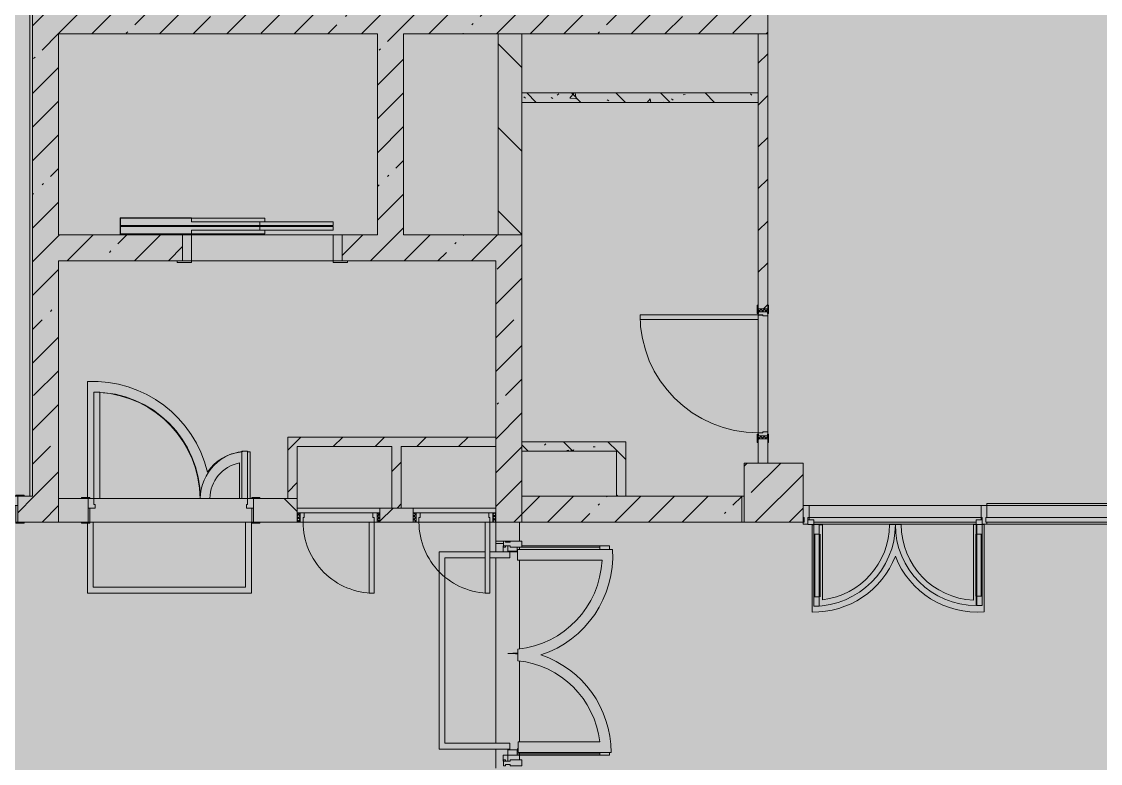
# Model space of a CAD drawing. Header units: millimetres. Extents: x -6228 to 200708, y -8553 to 29014.
# Drawn here: x 94488 to 103615, y 11360 to 17634 of the extents above; entities that cross this region are included whole.
import ezdxf

# ---------------------------------------------------------------- set-up
doc = ezdxf.new("R2010")
doc.units = ezdxf.units.MM
doc.layers.add('A-DETL-GENF-1', color=7, linetype='Continuous', lineweight=9, true_color=0xc0c0c0, transparency=0.4)
for name, color, linetype, lineweight, true_color in [('A-DETL-GENF-2', 7, 'Continuous', 5, 0xe2e2e2), ('A-DETL-GENF-3', 7, 'Continuous', 5, 0xb7b7b7), ('A-DOOR-1', 7, 'Continuous', 5, 0xb7b7b7), ('A-DOOR-2', 7, 'Continuous', 5, 0xe2e2e2), ('A-DOOR-3', 7, 'Continuous', 5, 0xaaaaaa), ('A-DOOR-FRAM-1', 7, 'Continuous', 5, 0xe2e2e2), ('A-DOOR-FRAM-2', 7, 'Continuous', 5, 0xb7b7b7), ('A-DOOR-FRAM-3', 7, 'Continuous', 5, 0xaaaaaa), ('A-FLOR-2', 7, 'Continuous', 5, 0xb7b7b7), ('A-GLAZ-CURT-1', 7, 'Continuous', 5, 0x737373), ('A-GLAZ-CWMG-2', 7, 'Continuous', 5, 0x737373), ('A-WALL-2', 7, 'Continuous', 9, 0x737373), ('I-WALL-2', 7, 'Continuous', 5, 0x737373), ('I-WALL-3', 7, 'Continuous', 5, 0x787878), ('S-COLS-1', 7, 'Continuous', 5, 0x737373)]:
    doc.layers.add(name, color=color, linetype=linetype, lineweight=lineweight, true_color=true_color)
doc.layers.add('I-WALL', color=7, linetype='Continuous', lineweight=5)
doc.layers.add('S-COLS', color=7, linetype='Continuous', lineweight=5)
pattern_1 = [(45, (0, 0), (-285.1231, 285.1231), []), (45, (285.12, 0), (-285.1231, 285.1231), [504.031, -100.806, 16.764, -84.042])]
pattern_2 = [(135, (0, 0), (-353.5534, -353.5534), [])]
pattern_3 = [(45, (0, 0), (-176.7767, 176.7767), [])]
pattern_4 = [(135, (0, 0), (-377.1708, -377.1708), [533.4, -88.9, 17.78, -88.9]), (135, (0, 376.94), (-377.1708, -377.1708), []), (50, (0, 0), (637.6445, -55.7866), [66.675, -733.425]), (355, (0, 0), (-123.3494, 668.6992), [53.34, -586.74]), (100.451, (53.14, -4.65), (514.299, 612.908), [56.665, -623.315]), (46.184, (0, 177.8), (948.7764, -147.1497), [100.012, -1100.137]), (96.636, (79.1, 165.5), (830.909, 865.997), [84.998, -934.973]), (351.184, (0, 177.8), (830.918, 865.988), [80.01, -880.11]), (21, (88.9, 133.35), (530.6506, -357.9283), [66.675, -733.425]), (326, (88.9, 133.35), (216.308, 644.6585), [53.34, -586.74]), (71.451, (133.1, 103.5), (746.9596, 286.7243), [56.665, -623.315]), (37.5, (0, 0), (10.81053, 295.9426), [16.764, -562.864, 16.764, -578.866, -588.962]), (37.5, (0, 0), (10.81053, 295.9426), [-1175.258, 16.764, -572.198]), (7.5, (0, 0), (233.8692, 350.6318), [16.764, -322.834, 16.764, -549.529, -224.472]), (7.5, (0, 0), (233.8692, 350.6318), [-905.891, 16.764, -207.708]), (327.5, (-198.25, 0), (474.5678, -20.0513), [16.764, -205.486, 16.764, -676.656, -920.115]), (327.5, (-198.25, 0), (474.5678, -20.0513), [-915.67, 16.764, -903.351]), (317.5, (-287.15, 0), (518.4522, 88.9934), [16.764, -272.161, 16.764, -443.738, -653.415]), (317.5, (-287.15, 0), (518.4522, 88.9934), [-749.427, 16.764, -636.651])]

# ---------------------------------------------------------------- blocks, each defined once
blk = doc.blocks.new('110_Дверь_СКБ_1Ст_Внутренняя1 - Д-3б_п_ 1100x2100h_много всего 2-32816779-2_1_3_птичка копия 1')
at = {"layer": 'A-DOOR-2'}
h = blk.add_hatch(color=256, dxfattribs=at)
h.paths.add_polyline_path([(-512.5, 40), (-512.5, -40), (-477.5, -40), (-477.5, 0), (-487.5, 0), (-487.5, 40)])
h.paths.add_polyline_path([(502.5, 0), (502.5, -40), (537.5, -40), (537.5, 40), (512.5, 40), (512.5, 0)])
at = {"layer": 'A-DOOR-3'}
h = blk.add_hatch(dxfattribs=at)
h.set_pattern_fill('FP_60', color=256, style=0, pattern_type=2)
h.set_pattern_definition([(135, (1751.41, 104.685), (-14.14214, -14.14214), []), (225, (1751.41, 104.685), (14.14214, -14.14214), [])])
h.paths.add_polyline_path([(537.5, -40), (562.5, -40), (562.5, 40), (537.5, 40)])
at = {"layer": 'A-DOOR-FRAM-1'}
for points in [[(472.5, 40), (512.5, 40), (512.5, 1040), (472.5, 1040)], [(-567.5, 40), (-497.5, 40), (-497.5, 48), (-567.5, 48)], [(522.5, 40), (592.5, 40), (592.5, 48), (522.5, 48)], [(-567.5, -48), (-497.5, -48), (-497.5, -40), (-567.5, -40)], [(522.5, -48), (592.5, -48), (592.5, -40), (522.5, -40)]]:
    blk.add_hatch(color=256, dxfattribs=at).paths.add_polyline_path(points)
at = {"layer": 'A-DOOR-FRAM-3'}
h = blk.add_hatch(dxfattribs=at)
h.set_pattern_fill('FP_61', color=256, style=0, pattern_type=2)
h.set_pattern_definition([(45, (-371.384, 104.685), (-14.1421, 14.1421), []), (135, (-371.384, 104.685), (-14.1421, -14.1421), [])])
h.paths.add_polyline_path([(-537.5, -40), (-512.5, -40), (-512.5, 40), (-537.5, 40)])
at = {"layer": 'A-DOOR-1'}
for p, q in [((512.5, 1040), (472.5, 1040)), ((472.5, 1040), (472.5, 40)), ((512.5, 40), (512.5, 1040)), ((472.5, 40), (512.5, 40))]:
    blk.add_line(p, q, dxfattribs=at)
blk.add_arc((512.5, 40), 1000, 90, 180, dxfattribs=at)
at = {"layer": 'A-DOOR-FRAM-2'}
for p, q in [((-497.5, 48), (-567.5, 48)), ((-567.5, 48), (-567.5, 40)), ((-567.5, 40), (-497.5, 40)), ((-512.5, 40), (-537.5, 40)), ((-537.5, 40), (-537.5, -40)), ((-487.5, 40), (-512.5, 40)), ((-512.5, 40), (-512.5, -40)), ((-512.5, -40), (-512.5, 40)), ((-497.5, 40), (-512.5, 40)), ((-512.5, 40), (-512.5, 39)), ((-512.5, 39), (-497.5, 39)), ((-497.5, 40), (-497.5, 48)), ((-497.5, 39), (-497.5, 40)), ((-487.5, 0), (-487.5, 40)), ((-477.5, 0), (-487.5, 0)), ((-477.5, -40), (-477.5, 0)), ((512.5, 0), (502.5, 0)), ((502.5, 0), (502.5, -40)), ((512.5, 40), (512.5, 0)), ((537.5, 40), (512.5, 40)), ((592.5, 48), (522.5, 48)), ((522.5, 48), (522.5, 40)), ((537.5, 40), (522.5, 40)), ((522.5, 40), (522.5, 39)), ((522.5, 40), (592.5, 40)), ((522.5, 39), (537.5, 39)), ((537.5, -40), (537.5, 40)), ((562.5, 40), (537.5, 40)), ((537.5, 40), (537.5, -40)), ((537.5, 39), (537.5, 40)), ((562.5, -40), (562.5, 40)), ((592.5, 40), (592.5, 48)), ((-497.5, -40), (-567.5, -40)), ((-567.5, -40), (-567.5, -48)), ((-567.5, -48), (-497.5, -48)), ((-537.5, -40), (-512.5, -40)), ((-497.5, -39), (-512.5, -39)), ((-512.5, -39), (-512.5, -40)), ((-512.5, -40), (-477.5, -40)), ((-512.5, -40), (-497.5, -40)), ((-497.5, -40), (-497.5, -39)), ((-497.5, -48), (-497.5, -40)), ((502.5, -40), (537.5, -40)), ((537.5, -39), (522.5, -39)), ((522.5, -39), (522.5, -40)), ((522.5, -40), (537.5, -40)), ((592.5, -40), (522.5, -40)), ((522.5, -40), (522.5, -48)), ((522.5, -48), (592.5, -48)), ((537.5, -40), (537.5, -39)), ((537.5, -40), (562.5, -40)), ((592.5, -48), (592.5, -40))]:
    blk.add_line(p, q, dxfattribs=at)
blk = doc.blocks.new('110_Дверь_СКБ_2Ст - Д-1_л_Лестничная клетка EIS60 2-V63-2_1_3_птичка копия 1')
at = {"layer": 'A-DOOR-2'}
for points in [[(634.5, 110), (662.5, 110), (662.5, 1010), (612.5, 1010), (612.5, 110)], [(-587.5, 110), (-587.5, 510), (-637.5, 510), (-637.5, 110)], [(712.5, -110), (712.5, 30), (697.5, 30), (697.5, -110)]]:
    blk.add_hatch(color=256, dxfattribs=at).paths.add_polyline_path(points)
h = blk.add_hatch(color=256, dxfattribs=at)
h.paths.add_polyline_path([(-627.5, 30), (-627.5, 60), (-637.5, 60), (-637.5, 110), (-687.5, 110), (-687.5, 30), (-671.6, 30)])
h.paths.add_polyline_path([(712.5, 30), (712.5, 110), (662.5, 110), (662.5, 60), (652.5, 60), (652.5, 30)])
at = {"layer": 'A-DOOR-FRAM-1'}
for points in [[(-672.5, 110), (-672.5, 118), (-742.5, 118), (-742.5, 110)], [(767.5, 110), (767.5, 118), (697.5, 118), (697.5, 110)], [(-672.5, -110), (-672.5, 30), (-687.5, 30), (-687.5, -110)], [(-672.5, -118), (-672.5, -110), (-742.5, -110), (-742.5, -118)], [(767.5, -118), (767.5, -110), (697.5, -110), (697.5, -118)]]:
    blk.add_hatch(color=256, dxfattribs=at).paths.add_polyline_path(points)
at = {"layer": 'A-DOOR-1'}
for p, q in [((662.5, 1010), (612.5, 1010)), ((612.5, 1010), (612.5, 110)), ((662.5, 110), (662.5, 1010)), ((-637.5, 510), (-637.5, 110)), ((-587.5, 510), (-637.5, 510)), ((-587.5, 110), (-587.5, 510)), ((-637.5, 110), (-587.5, 110)), ((612.5, 110), (662.5, 110))]:
    blk.add_line(p, q, dxfattribs=at)
for centre, radius, start, end in [((662.5, 110), 900, 90, 180), ((-637.5, 110), 400, 360, 90)]:
    blk.add_arc(centre, radius, start, end, dxfattribs=at)
at = {"layer": 'A-DOOR-FRAM-2'}
for p, q in [((-672.5, 118), (-742.5, 118)), ((-742.5, 118), (-742.5, 110)), ((-742.5, 110), (-672.5, 110)), ((-637.5, 110), (-687.5, 110)), ((-687.5, 110), (-687.5, 30)), ((-672.5, 110), (-672.5, 118)), ((-637.5, 60), (-637.5, 110)), ((662.5, 110), (662.5, 60)), ((712.5, 110), (662.5, 110)), ((767.5, 118), (697.5, 118)), ((697.5, 118), (697.5, 110)), ((697.5, 110), (767.5, 110)), ((712.5, 30), (712.5, 110)), ((767.5, 110), (767.5, 118)), ((-687.5, 30), (-627.5, 30)), ((-672.5, 30), (-687.5, 30)), ((-687.5, 30), (-687.5, -110)), ((-672.5, -110), (-672.5, 30)), ((-627.5, 60), (-637.5, 60)), ((-627.5, 30), (-627.5, 60)), ((662.5, 60), (652.5, 60)), ((652.5, 60), (652.5, 30)), ((652.5, 30), (712.5, 30)), ((712.5, 30), (697.5, 30)), ((697.5, 30), (697.5, -110)), ((712.5, -110), (712.5, 30)), ((-672.5, -110), (-742.5, -110)), ((-742.5, -110), (-742.5, -118)), ((-742.5, -118), (-672.5, -118)), ((-687.5, -110), (-672.5, -110)), ((-672.5, -118), (-672.5, -110)), ((697.5, -110), (712.5, -110)), ((767.5, -110), (697.5, -110)), ((697.5, -110), (697.5, -118)), ((697.5, -118), (767.5, -118)), ((767.5, -118), (767.5, -110))]:
    blk.add_line(p, q, dxfattribs=at)
blk = doc.blocks.new('110_Дверь_СКБ_2Ст - Д-3а 1450x2100h_Лестничная клетка из коридора-32352288-2_1_3_птичка копия 1')
at = {"layer": 'A-DOOR-2'}
for points in [[(-587.5, 100), (-587.5, 1000), (-637.5, 1000), (-637.5, 100)], [(662.5, 100), (662.5, 500), (612.5, 500), (612.5, 100)], [(712.5, -100), (712.5, 20), (697.5, 20), (697.5, -100)]]:
    blk.add_hatch(color=256, dxfattribs=at).paths.add_polyline_path(points)
h = blk.add_hatch(color=256, dxfattribs=at)
h.paths.add_polyline_path([(652.5, 20), (712.5, 20), (712.5, 100), (662.5, 100), (662.5, 50), (652.5, 50)])
h.paths.add_polyline_path([(-687.5, 20), (-627.5, 20), (-627.5, 50), (-637.5, 50), (-637.5, 100), (-687.5, 100)])
at = {"layer": 'A-DOOR-FRAM-1'}
for points in [[(-672.5, 100), (-672.5, 108), (-742.5, 108), (-742.5, 100)], [(767.5, 100), (767.5, 108), (697.5, 108), (697.5, 100)], [(-672.5, -100), (-672.5, 20), (-687.5, 20), (-687.5, -100)], [(-672.5, -108), (-672.5, -100), (-742.5, -100), (-742.5, -108)], [(767.5, -108), (767.5, -100), (697.5, -100), (697.5, -108)]]:
    blk.add_hatch(color=256, dxfattribs=at).paths.add_polyline_path(points)
at = {"layer": 'A-DOOR-1'}
for p, q in [((-637.5, 1000), (-637.5, 100)), ((-587.5, 1000), (-637.5, 1000)), ((-587.5, 100), (-587.5, 1000)), ((662.5, 500), (612.5, 500)), ((612.5, 500), (612.5, 100)), ((662.5, 100), (662.5, 500)), ((-637.5, 100), (-587.5, 100)), ((612.5, 100), (662.5, 100))]:
    blk.add_line(p, q, dxfattribs=at)
for centre, radius, start, end in [((-637.5, 100), 900, 0, 90), ((662.5, 100), 400, 90, 180)]:
    blk.add_arc(centre, radius, start, end, dxfattribs=at)
at = {"layer": 'A-DOOR-FRAM-2'}
for p, q in [((-672.5, 108), (-742.5, 108)), ((-742.5, 108), (-742.5, 100)), ((-742.5, 100), (-672.5, 100)), ((-637.5, 100), (-687.5, 100)), ((-687.5, 100), (-687.5, 20)), ((-672.5, 100), (-672.5, 108)), ((-637.5, 50), (-637.5, 100)), ((662.5, 100), (662.5, 50)), ((712.5, 100), (662.5, 100)), ((767.5, 108), (697.5, 108)), ((697.5, 108), (697.5, 100)), ((697.5, 100), (767.5, 100)), ((712.5, 20), (712.5, 100)), ((767.5, 100), (767.5, 108)), ((-687.5, 20), (-627.5, 20)), ((-672.5, 20), (-687.5, 20)), ((-687.5, 20), (-687.5, -100)), ((-672.5, -100), (-672.5, 20)), ((-627.5, 50), (-637.5, 50)), ((-627.5, 20), (-627.5, 50)), ((662.5, 50), (652.5, 50)), ((652.5, 50), (652.5, 20)), ((652.5, 20), (712.5, 20)), ((712.5, 20), (697.5, 20)), ((697.5, 20), (697.5, -100)), ((712.5, -100), (712.5, 20)), ((-672.5, -100), (-742.5, -100)), ((-742.5, -100), (-742.5, -108)), ((-742.5, -108), (-672.5, -108)), ((-687.5, -100), (-672.5, -100)), ((-672.5, -108), (-672.5, -100)), ((697.5, -100), (712.5, -100)), ((767.5, -100), (697.5, -100)), ((697.5, -100), (697.5, -108)), ((697.5, -108), (767.5, -108)), ((767.5, -108), (767.5, -100))]:
    blk.add_line(p, q, dxfattribs=at)
blk = doc.blocks.new('110_Дверь_СКБ_1Ст - д-18 700x2100h_Технический шкаф ЭОМ и СС-23698042-2_1_3_птичка копия 1')
at = {"layer": 'A-DOOR-2'}
h = blk.add_hatch(color=256, dxfattribs=at)
h.paths.add_polyline_path([(337.5, 60), (312.5, 60), (312.5, 20), (302.5, 20), (302.6, -20), (337.5, -20)])
h.paths.add_polyline_path([(-287.5, 60), (-312.5, 60), (-312.5, -20), (-277.5, -20), (-277.5, 20), (-287.5, 20)])
at = {"layer": 'A-DOOR-3'}
h = blk.add_hatch(dxfattribs=at)
h.set_pattern_fill('FP_95', color=256, style=0, pattern_type=2)
h.set_pattern_definition([(135, (1951.41, 124.685), (-14.14214, -14.14214), []), (225, (1951.41, 124.685), (14.14214, -14.14214), [])])
h.paths.add_polyline_path([(362.5, 60), (337.5, 60), (337.5, -20), (362.5, -20)])
at = {"layer": 'A-DOOR-FRAM-1'}
blk.add_hatch(color=256, dxfattribs=at).paths.add_polyline_path([(-247.5, 660), (-287.5, 660), (-287.5, 60), (-247.5, 60), (-247.5, 270.6)])
at = {"layer": 'A-DOOR-FRAM-3'}
h = blk.add_hatch(dxfattribs=at)
h.set_pattern_fill('FP_96', color=256, style=0, pattern_type=2)
h.set_pattern_definition([(45, (-171.384, 124.685), (-14.1421, 14.1421), []), (135, (-171.384, 124.685), (-14.1421, -14.1421), [])])
h.paths.add_polyline_path([(-312.5, 60), (-337.5, 60), (-337.5, -20), (-312.5, -20)])
at = {"layer": 'A-DOOR-1'}
for p, q in [((-287.5, 660), (-287.5, 60)), ((-247.5, 660), (-287.5, 660)), ((-247.5, 60), (-247.5, 660)), ((-287.5, 60), (-247.5, 60))]:
    blk.add_line(p, q, dxfattribs=at)
blk.add_arc((-287.5, 60), 600, 360, 90, dxfattribs=at)
at = {"layer": 'A-DOOR-FRAM-2'}
for p, q in [((-312.5, 60), (-337.5, 60)), ((-337.5, 60), (-337.5, -20)), ((-287.5, 60), (-312.5, 60)), ((-312.5, 60), (-312.5, -20)), ((-312.5, -20), (-312.5, 60)), ((-287.5, 20), (-287.5, 60)), ((-277.5, 20), (-287.5, 20)), ((-277.5, -20), (-277.5, 20)), ((-247.5, 60), (312.5, 60)), ((312.5, 20), (302.5, 20)), ((302.5, 20), (302.5, -20)), ((312.5, 60), (312.5, 20)), ((337.5, 60), (312.5, 60)), ((337.5, -20), (337.5, 60)), ((362.5, 60), (337.5, 60)), ((337.5, 60), (337.5, -20)), ((362.5, -20), (362.5, 60)), ((-337.5, -20), (-312.5, -20)), ((-312.5, -20), (-277.5, -20)), ((302.5, -20), (-277.5, -20)), ((302.5, -20), (337.5, -20)), ((337.5, -20), (362.5, -20))]:
    blk.add_line(p, q, dxfattribs=at)
blk = doc.blocks.new('BSC_Колонна _Прямоугольная - 500х500-17857564-2_1_3_птичка копия 1')
at = {"layer": 'S-COLS'}
h = blk.add_hatch(dxfattribs=at)
h.set_pattern_fill('FP_126', color=256, style=0, pattern_type=2)
h.set_pattern_definition([(45, (-100850, -13650), (-285.1231, 285.1231), []), (45, (-100564.88, -13650), (-285.1231, 285.1231), [504.031, -100.806, 16.764, -84.042])])
h.paths.add_polyline_path([(-250, -250), (250, -250), (250, 250), (-250, 250), (-250, 104.9)])
at = {"layer": 'S-COLS-1'}
for p, q in [((250, 250), (-250, 250)), ((-250, 250), (-250, -250)), ((250, -250), (250, 250)), ((-250, -250), (250, -250))]:
    blk.add_line(p, q, dxfattribs=at)
blk = doc.blocks.new('DOR_Дверь лифта - 1350х2050h-19118285-2_1_3_птичка копия 1')
at = {"layer": 'A-DOOR-1'}
for p, q in [((-600, 125), (-720, 125)), ((-720, 125), (-720, 110)), ((-720, 110), (-600, 110)), ((-675, 110), (-675, -110)), ((-600, 110), (-675, 110)), ((-600, 110), (-600, 125)), ((600, 110), (-600, 110)), ((-600, 110), (-600, -110)), ((720, 125), (600, 125)), ((600, 125), (600, 110)), ((600, -110), (600, 110)), ((675, 110), (600, 110)), ((600, 110), (720, 110)), ((675, -110), (675, 110)), ((720, 110), (720, 125)), ((-675, -110), (-600, -110)), ((-600, -110), (600, -110)), ((-600, -150), (-600, -180)), ((20, -150), (-600, -150)), ((-600, -180), (20, -180)), ((-20, -120), (-20, -150)), ((600, -120), (-20, -120)), ((-20, -150), (600, -150)), ((20, -180), (20, -150)), ((600, -110), (675, -110)), ((600, -150), (600, -120)), ((-600, -190), (-600, -220)), ((20, -190), (-600, -190)), ((-600, -220), (20, -220)), ((-20, -220), (-20, -250)), ((600, -220), (-20, -220)), ((-20, -250), (600, -250)), ((20, -220), (20, -190)), ((600, -250), (600, -220))]:
    blk.add_line(p, q, dxfattribs=at)
at = {"layer": 'A-DOOR-FRAM-2'}
for p, q in [((1200, -180), (20, -180)), ((20, -180), (20, -183)), ((600, -117), (600, -120)), ((1203, -117), (600, -117)), ((600, -120), (1200, -120)), ((1200, -120), (1200, -180)), ((1203, -183), (1203, -117)), ((20, -183), (1203, -183)), ((1203, -187), (20, -187)), ((20, -187), (20, -190)), ((20, -190), (1200, -190)), ((600, -250), (600, -253)), ((1200, -250), (600, -250)), ((600, -253), (1203, -253)), ((1200, -190), (1200, -250)), ((1203, -253), (1203, -187))]:
    blk.add_line(p, q, dxfattribs=at)
blk = doc.blocks.new('Дверь_Витражная_остекление_ - ВВ-7 остекление-32349468-2_1_3_птичка копия 1')
at = {"layer": 'A-DETL-GENF-2'}
for points in [[(-860, -106.8), (-860, -880), (-837.2, -880), (-837.2, -106.8), (-815, -106.8), (-815, -20), (-860, -20)], [(865, -20), (865, -103.8), (877.8, -103.8), (877.8, -880), (910, -880), (910, -140), (900, -140), (900, -40), (910, -40), (910, -20), (877.8, -20)]]:
    blk.add_hatch(color=256, dxfattribs=at).paths.add_polyline_path(points)
at = {"layer": 'A-DETL-GENF-3'}
for p, q in [((-815, -20), (-860, -20)), ((-860, -880), (-860, -20)), ((-815, -20), (-860, -20)), ((-860, -20), (-860, -880)), ((-815, -106.8), (-815, -20)), ((-815, -106.8), (-815, -20)), ((865, -103.8), (865, -20)), ((865, -20), (865, -103.8)), ((-860, -100), (-815, -100)), ((-850, -800), (-850, -100)), ((-806, -106.8), (-806, -100)), ((899.4, -100), (865, -100)), ((900, -800), (900, -140)), ((910, -880), (910, -140)), ((910, -880), (910, -140)), ((-860, -800), (-837.2, -800)), ((910, -800), (877.8, -800)), ((-860, -880), (-837.2, -880)), ((-860, -880), (-837.2, -880)), ((910, -880), (877.8, -880)), ((877.8, -880), (910, -880))]:
    blk.add_line(p, q, dxfattribs=at)
at = {"layer": 'A-DOOR-1'}
for p, q in [((-910, 20), (-860, 20)), ((-910, -20), (-910, 20)), ((-860, 20), (-860, -20)), ((860, 20), (910, 20)), ((860, -20), (860, 20)), ((910, 20), (910, -20)), ((-860, -20), (-910, -20)), ((-860, -880), (-860, -20)), ((910, -20), (860, -20)), ((860, -103.8), (860, -39))]:
    blk.add_line(p, q, dxfattribs=at)
for centre, start, end in [((-860, -20), 354.22155, 0), ((860, -20), 180, 185.77845), ((-860, -20), 270, 271.54729)]:
    blk.add_arc(centre, 860, start, end, dxfattribs=at)
blk = doc.blocks.new('Прямоугольный импост - Импост структурный с накладкой - 160мм Темный-32310142-2_1_3_птичка копия 1')
at = {"layer": 'A-GLAZ-CWMG-2'}
for p, q in [((-50, 0), (-50, 17)), ((-50, 17), (0, 17)), ((-40, 0), (-50, 0)), ((-40, -40), (-40, 0)), ((0, 0), (-10, 0)), ((-10, 0), (-10, -40)), ((0, 17), (0, 0)), ((-50, -140), (-50, -40)), ((-50, -40), (-40, -40)), ((-10, -40), (0, -40)), ((0, -40), (0, -140)), ((0, -140), (-50, -140))]:
    blk.add_line(p, q, dxfattribs=at)
blk = doc.blocks.new('Прямоугольный импост - Импост структурный с накладкой - 160мм Темный-32348142-2_1_3_птичка копия 1')
at = {"layer": 'A-GLAZ-CWMG-2'}
for p, q in [((0, 17), (-50, 17)), ((-50, 17), (-50, 0)), ((-50, 0), (-40, 0)), ((-40, 0), (-40, -40)), ((-10, -40), (-10, 0)), ((-10, 0), (0, 0)), ((0, 0), (0, 17)), ((-40, -40), (-50, -40)), ((-50, -40), (-50, -140)), ((0, -40), (-10, -40)), ((0, -140), (0, -40)), ((-50, -140), (0, -140))]:
    blk.add_line(p, q, dxfattribs=at)
blk = doc.blocks.new('Дверь_Витражная_остекление_ - ВВ-22-32429667-2_1_3_птичка копия 1')
at = {"layer": 'A-DETL-GENF-2'}
for points in [[(-642.5, -710), (-642.5, -20), (-687.5, -20), (-687.5, -710)], [(737.5, -705), (737.5, -20), (692.5, -20), (692.5, -705)]]:
    blk.add_hatch(color=256, dxfattribs=at).paths.add_polyline_path(points)
at = {"layer": 'A-DETL-GENF-3'}
for p, q in [((-642.5, -20), (-687.5, -20)), ((-687.5, -710), (-687.5, -20)), ((-642.5, -20), (-687.5, -20)), ((-687.5, -20), (-687.5, -710)), ((-642.5, -710), (-642.5, -20)), ((-642.5, -710), (-642.5, -20)), ((692.5, -705), (692.5, -20)), ((692.5, -20), (692.5, -705)), ((737.5, -705), (737.5, -20)), ((737.5, -705), (737.5, -20)), ((-687.5, -100), (-642.5, -100)), ((-677.5, -630), (-677.5, -100)), ((-633.5, -630), (-633.5, -100)), ((683.5, -625), (683.5, -100)), ((737.5, -100), (692.5, -100)), ((727.5, -625), (727.5, -100)), ((-687.5, -630), (-642.5, -630)), ((737.5, -625), (692.5, -625)), ((-687.5, -710), (-642.5, -710)), ((-687.5, -710), (-642.5, -710)), ((737.5, -705), (692.5, -705)), ((692.5, -705), (737.5, -705))]:
    blk.add_line(p, q, dxfattribs=at)
at = {"layer": 'A-DOOR-1'}
for p, q in [((-737.5, 20), (-687.5, 20)), ((-737.5, -20), (-737.5, 20)), ((-687.5, 20), (-687.5, -20)), ((687.5, 20), (737.5, 20)), ((687.5, -20), (687.5, 20)), ((737.5, 20), (737.5, -20)), ((-687.5, -20), (-737.5, -20)), ((-687.5, -710), (-687.5, -20)), ((687.5, -705), (687.5, -20)), ((737.5, -20), (687.5, -20))]:
    blk.add_line(p, q, dxfattribs=at)
for centre, radius, start, end in [((-687.5, -20), 690, 270, 0), ((687.5, -20), 685, 180, 270)]:
    blk.add_arc(centre, radius, start, end, dxfattribs=at)
blk = doc.blocks.new('Прямоугольный импост - Импост структурный с накладкой - 160мм Темный-V155-2_1_3_птичка копия 1')
at = {"layer": 'A-GLAZ-CWMG-2'}
for p, q in [((0, 17), (-40, 17)), ((-10, -40), (-10, 0)), ((-10, 0), (0, 0)), ((0, 0), (0, 17)), ((-40, -40), (-50, -40)), ((-50, -40), (-50, -140)), ((-40, -20), (-40, -40)), ((0, -40), (-10, -40)), ((-50, -140), (0, -140))]:
    blk.add_line(p, q, dxfattribs=at)
blk = doc.blocks.new('Прямоугольный импост - Импост структурный с накладкой - 160мм Темный-32427025-2_1_3_птичка копия 1')
at = {"layer": 'A-GLAZ-CWMG-2'}
for p, q in [((102605, 13540), (101150, 13540)), ((101150, 13420), (101150, 13440)), ((102605, 13440), (101150, 13440)), ((102605, 13440), (102605, 13420)), ((102565, 13400), (101190, 13400)), ((102565, 13383), (101190, 13383))]:
    blk.add_line(p, q, dxfattribs=at)
blk = doc.blocks.new('Системная панель - Стекло - 40мм-32427252-2_1_3_птичка копия 1')
at = {"layer": 'A-GLAZ-CURT-1'}
for p, q in [((720, 40), (-720, 40)), ((-720, 40), (-720, 0)), ((-720, 0), (720, 0)), ((720, 0), (720, 40))]:
    blk.add_line(p, q, dxfattribs=at)
blk = doc.blocks.new('Прямоугольный импост - Импост структурный с накладкой - 160мм Темный-32427244-2_1_3_птичка копия 1')
at = {"layer": 'A-GLAZ-CWMG-2'}
for p, q in [((-15, 17), (25, 17)), ((25, 0), (15, 0)), ((15, 0), (15, -40)), ((25, 17), (25, 0)), ((-25, -140), (-25, -40)), ((-25, -40), (-15, -40)), ((-15, -40), (-15, -20)), ((15, -40), (25, -40)), ((25, -40), (25, -140)), ((25, -140), (-25, -140))]:
    blk.add_line(p, q, dxfattribs=at)
blk = doc.blocks.new('Прямоугольный импост - Импост структурный с накладкой - 160мм Темный-32427250-2_1_3_птичка копия 1')
at = {"layer": 'A-GLAZ-CWMG-2'}
for p, q in [((104075, 13540), (102655, 13540)), ((104075, 13383), (102655, 13383))]:
    blk.add_line(p, q, dxfattribs=at)

msp = doc.modelspace()

# ---------------------------------------------------------------- hatches: boundary and pattern name
at = {"layer": 'A-DETL-GENF-1'}
msp.add_hatch(color=256, dxfattribs=at).paths.add_polyline_path([(119627.9, -258), (125238, -258), (125238, 21558), (93308, 21558), (93308, 27348), (84860, 27348), (84860, 5750), (89202, 5750), (89202, -258), (119192.5, -258)])
at = {"layer": 'I-WALL'}
h = msp.add_hatch(dxfattribs=at)
h.set_pattern_fill('FP_28', color=256, style=0, pattern_type=2)
h.set_pattern_definition(pattern_1)
h.paths.add_polyline_path([(98520, 17530), (100800, 17530), (100800, 17750), (94580, 17750), (94580, 17530), (97859.9, 17530)])
h = msp.add_hatch(dxfattribs=at)
h.set_pattern_fill('FP_28', color=256, style=0, pattern_type=2)
h.set_pattern_definition(pattern_1)
h.paths.add_polyline_path([(94800, 13620), (94800, 17530), (94580, 17530), (94580, 13620)])
h = msp.add_hatch(dxfattribs=at)
h.set_pattern_fill('FP_28', color=256, style=0, pattern_type=2)
h.set_pattern_definition(pattern_1)
h.paths.add_polyline_path([(97720, 15830), (97720, 17530), (97500, 17530), (97500, 15830)])
h = msp.add_hatch(dxfattribs=at)
h.set_pattern_fill('FP_31', color=256, style=0, pattern_type=2)
h.set_pattern_definition(pattern_2)
h.paths.add_polyline_path([(98720, 15830), (98720, 17530), (98520, 17530), (98520, 15830)])
h = msp.add_hatch(dxfattribs=at)
h.set_pattern_fill('FP_32', color=256, style=0, pattern_type=2)
h.set_pattern_definition(pattern_3)
h.paths.add_polyline_path([(100747.1, 13900), (100800, 13900), (100800, 14105), (100720, 14105), (100720, 13900)])
h.paths.add_polyline_path([(100720, 15205), (100800, 15205), (100800, 17530), (100720, 17530), (100720, 15235)])
h = msp.add_hatch(dxfattribs=at)
h.set_pattern_fill('FP_28', color=256, style=0, pattern_type=2)
h.set_pattern_definition(pattern_1)
h.paths.add_polyline_path([(94800, 15610), (95850, 15610), (95850, 15830), (94800, 15830)])
h.paths.add_polyline_path([(98500, 15610), (98720, 15610), (98720, 15830), (97200, 15830), (97200, 15610), (97859.9, 15610)])
h = msp.add_hatch(dxfattribs=at)
h.set_pattern_fill('FP_28', color=256, style=0, pattern_type=2)
h.set_pattern_definition(pattern_1)
h.paths.add_polyline_path([(98720, 13400), (98720, 15610), (98500, 15610), (98500, 13400)])
h = msp.add_hatch(dxfattribs=at)
h.set_pattern_fill('FP_32', color=256, style=0, pattern_type=2)
h.set_pattern_definition(pattern_3)
h.paths.add_polyline_path([(96740, 13600), (96820, 13600), (96820, 14120), (96740, 14120), (96740, 13754.9)])
h = msp.add_hatch(dxfattribs=at)
h.set_pattern_fill('FP_32', color=256, style=0, pattern_type=2)
h.set_pattern_definition(pattern_3)
h.paths.add_polyline_path([(96989.2, 14040), (98500, 14040), (98500, 14120), (96820, 14120), (96820, 14040)])
h = msp.add_hatch(dxfattribs=at)
h.set_pattern_fill('FP_32', color=256, style=0, pattern_type=2)
h.set_pattern_definition(pattern_3)
h.paths.add_polyline_path([(97700, 13520), (97700, 14040), (97620, 14040), (97620, 13520)])
h = msp.add_hatch(dxfattribs=at)
h.set_pattern_fill('FP_28', color=256, style=0, pattern_type=2)
h.set_pattern_definition(pattern_1)
h.paths.add_polyline_path([(94688.3, 13400), (94800, 13400), (94800, 13620), (94455, 13620), (94455, 13400), (94510, 13400)])
h.paths.add_polyline_path([(93030, 13400), (93055, 13400), (93055, 13620), (93030, 13620), (93030, 13540)])
h = msp.add_hatch(dxfattribs=at)
h.set_pattern_fill('FP_31', color=256, style=0, pattern_type=2)
h.set_pattern_definition(pattern_2)
h.paths.add_polyline_path([(96505, 13400), (96820, 13400), (96820, 13600), (96450, 13600), (96450, 13400)])
h.paths.add_polyline_path([(94812.4, 13400), (95050, 13400), (95050, 13600), (94800, 13600), (94800, 13400)])
h = msp.add_hatch(dxfattribs=at)
h.set_pattern_fill('FP_28', color=256, style=0, pattern_type=2)
h.set_pattern_definition(pattern_1)
h.paths.add_polyline_path([(99601.3, 13400), (100580, 13400), (100580, 13620), (98720, 13620), (98720, 13400), (98730.6, 13400)])
h = msp.add_hatch(dxfattribs=at)
h.set_pattern_fill('FP_129', color=256, style=0, pattern_type=2)
h.set_pattern_definition([(45, (0, 0), (-427.6843, 427.6843), []), (45, (285.1, 0), (-427.6843, 427.6843), [])])
h.paths.add_polyline_path([(97800, 13400), (97800, 13520), (97520, 13520), (97520, 13400)])
at = {"layer": 'I-WALL-3'}
h = msp.add_hatch(dxfattribs=at)
h.set_pattern_fill('FP_41', color=256, style=0, pattern_type=2)
h.set_pattern_definition(pattern_4)
h.paths.add_polyline_path([(100052.3, 16950), (100720, 16950), (100720, 17030), (98720, 17030), (98720, 16950), (99601.3, 16950)])
h = msp.add_hatch(dxfattribs=at)
h.set_pattern_fill('FP_41', color=256, style=0, pattern_type=2)
h.set_pattern_definition(pattern_4)
h.paths.add_polyline_path([(99520, 14000), (99600, 14000), (99600, 14080), (98720, 14080), (98720, 14000), (98730.6, 14000)])
h = msp.add_hatch(dxfattribs=at)
h.set_pattern_fill('FP_41', color=256, style=0, pattern_type=2)
h.set_pattern_definition(pattern_4)
h.paths.add_polyline_path([(99600, 13620), (99600, 14000), (99520, 14000), (99520, 13620)])

# ---------------------------------------------------------------- linework, layer by layer
at = {"layer": 'A-FLOR-2'}
for p, q in [((94559, 13620), (94559, 17750)), ((100760, 15150), (100720, 15150)), ((95046.4, 14589.2), (95046.4, 13608)), ((96420.5, 13601.1), (96420.5, 13994.7)), ((96330.5, 13900.9), (96330.5, 13601.1)), ((95065, 13601.1), (95100, 13601.1)), ((95998.9, 13601.1), (96082, 13601.1)), ((96330.5, 13601.1), (96350, 13601.1)), ((96400, 13601.1), (96420.5, 13601.1)), ((100580, 13620), (100600, 13620)), ((102655, 13540), (102655, 13557)), ((102655, 13557), (105530, 13557)), ((95044.4, 13392), (95044.4, 12800)), ((95094.4, 13400), (95065, 13400)), ((95094.4, 12850), (95094.4, 13400)), ((96433.7, 13400), (96383.7, 13400)), ((96383.7, 13400), (96383.7, 12850)), ((96433.7, 12800), (96433.7, 13400)), ((100600, 13400), (100580, 13400)), ((101190, 13378.5), (101175, 13378.5)), ((101175, 13378.5), (101175, 12640.2)), ((101264.4, 13378.5), (101235, 13378.5)), ((101264.4, 12744.3), (101264.4, 13378.5)), ((101930, 13380), (101830, 13380)), ((102565, 13381.5), (102540.2, 13381.5)), ((102540.2, 13381.5), (102540.2, 12740.7)), ((102632.6, 13381.5), (102615, 13381.5)), ((102632.6, 12642.7), (102632.6, 13381.5)), ((98020, 13150), (98020, 11481.2)), ((98410, 13150), (98020, 13150)), ((98561, 13150), (98450, 13150)), ((98564, 13221.2), (98500, 13221.2)), ((98620, 13150), (98601, 13150)), ((98620, 13100), (98620, 13150)), ((99488.4, 13167.8), (98684.8, 13167.8)), ((98684.8, 13167.8), (98684.8, 13078)), ((98070, 11531.2), (98070, 13100)), ((98070, 13100), (98410, 13100)), ((98450, 13100), (98620, 13100)), ((98684.8, 13078), (99398.8, 13078)), ((95044.4, 12800), (96433.7, 12800)), ((96383.7, 12850), (95094.4, 12850)), ((98686.3, 12327), (98686.3, 12228.6)), ((98620, 11531.2), (98070, 11531.2)), ((98620, 11481.2), (98620, 11531.2)), ((99379.7, 11542.2), (98687.8, 11542.2)), ((98687.8, 11542.2), (98687.8, 11452.8)), ((98020, 11481.2), (98620, 11481.2)), ((98687.8, 11452.8), (99474.8, 11452.8))]:
    msp.add_line(p, q, dxfattribs=at)
for centre, radius, start, end in [((95089, 13590.1), 1000, 13.54971, 92.43764), ((95089, 13590.1), 910, 0.6926, 86.14974), ((96387, 13601.1), 395, 95.37122, 145.57769), ((96387, 13601.1), 395, 85.12655, 88.10651), ((96387, 13601.1), 305, 100.66451, 180), ((101190, 13380), 640, 276.67397, 0), ((102570, 13380), 640, 180, 267.33511), ((98604.8, 13117.8), 885, 288.26618, 3.23877), ((98604.8, 13117.8), 795, 275.8832, 357.13064), ((101190, 13380), 740, 268.84165, 338.81722), ((102570, 13380), 740, 201.18278, 274.85352), ((98604.8, 11452.8), 870, 360, 71.40745), ((98604.8, 11452.8), 780, 6.57701, 84.00325)]:
    msp.add_arc(centre, radius, start, end, dxfattribs=at)
at = {"layer": 'A-WALL-2'}
for p, q in [((98720, 17530), (98520, 17530)), ((100800, 17530), (100720, 17530)), ((98720, 17030), (98720, 16950)), ((100720, 16950), (100720, 17030)), ((98520, 15830), (98720, 15830)), ((98500, 14040), (98500, 14120)), ((98720, 14080), (98720, 14000)), ((96740, 13600), (96820, 13600)), ((99520, 13620), (99600, 13620)), ((97620, 13520), (97700, 13520))]:
    msp.add_line(p, q, dxfattribs=at)
at = {"layer": 'I-WALL-2'}
for p, q in [((100800, 15235), (100800, 20755)), ((94580, 17750), (94580, 13620)), ((94800, 15830), (94800, 17530)), ((94800, 17530), (97500, 17530)), ((97500, 17530), (97500, 15830)), ((97720, 17530), (98520, 17530)), ((97720, 15830), (97720, 17530)), ((98520, 17530), (98520, 15830)), ((98720, 17530), (100720, 17530)), ((98720, 17030), (98720, 17530)), ((100720, 17530), (100720, 17030)), ((100720, 17030), (98720, 17030)), ((98720, 16950), (100720, 16950)), ((98720, 14080), (98720, 16950)), ((100720, 16950), (100720, 15235)), ((95850, 15830), (94800, 15830)), ((95850, 15610), (95850, 15830)), ((97500, 15830), (97200, 15830)), ((97200, 15830), (97200, 15610)), ((98520, 15830), (97720, 15830)), ((94800, 15610), (95850, 15610)), ((94800, 15610), (94800, 13400)), ((97200, 15610), (98500, 15610)), ((98500, 15610), (98500, 14120)), ((100720, 14155), (100720, 15115)), ((100800, 15145), (100800, 14165)), ((96740, 14120), (96740, 13600)), ((98500, 14120), (96740, 14120)), ((99600, 14080), (98720, 14080)), ((99600, 13620), (99600, 14080)), ((100720, 14075), (100720, 13900)), ((100800, 13900), (100800, 14075)), ((96820, 13480), (96820, 14040)), ((96820, 14040), (97620, 14040)), ((97620, 14040), (97620, 13520)), ((97700, 14040), (98500, 14040)), ((97700, 13520), (97700, 14040)), ((98500, 14040), (98500, 13480)), ((98720, 14000), (99520, 14000)), ((98720, 13400), (98720, 14000)), ((99520, 14000), (99520, 13620)), ((94580, 13620), (94510, 13620)), ((94995, 13600), (94800, 13600)), ((95150, 13600), (96350, 13600)), ((96740, 13600), (96505, 13600)), ((99520, 13620), (98720, 13620)), ((100580, 13620), (99600, 13620)), ((100580, 13400), (100580, 13620)), ((96820, 13520), (97620, 13520)), ((97520, 13520), (97520, 13480)), ((97700, 13520), (98500, 13520)), ((97800, 13480), (97800, 13520)), ((94510, 13400), (94800, 13400)), ((94800, 13400), (94995, 13400)), ((96383.7, 13400), (95094.4, 13400)), ((96505, 13400), (96820, 13400)), ((97520, 13400), (97800, 13400)), ((98720, 13400), (98500, 13400)), ((98500, 13400), (98500, 13150)), ((98700, 13240), (98700, 13400)), ((98720, 13400), (100580, 13400)), ((98500, 13240), (98700, 13240)), ((98700, 13189.4), (98700, 13167.8)), ((98500, 11531.2), (98500, 13100)), ((98700, 13078), (98700, 12329.3)), ((98700, 12226.3), (98700, 11542.2)), ((98500, 11320), (98500, 11481.2)), ((98700, 11452.8), (98700, 11390))]:
    msp.add_line(p, q, dxfattribs=at)

# ---------------------------------------------------------------- block references
at = {"layer": 'A-DOOR-1'}
for name, p, rotation in [('DOR_Дверь лифта - 1350х2050h-19118285-2_1_3_птичка копия 1', (96525, 15720), 180), ('110_Дверь_СКБ_1Ст_Внутренняя1 - Д-3б_п_ 1100x2100h_много всего 2-32816779-2_1_3_птичка копия 1', (100760, 14642.5), 90), ('110_Дверь_СКБ_1Ст - д-18 700x2100h_Технический шкаф ЭОМ и СС-23698042-2_1_3_птичка копия 1', (97182.5, 13460), 180), ('110_Дверь_СКБ_1Ст - д-18 700x2100h_Технический шкаф ЭОМ и СС-23698042-2_1_3_птичка копия 1', (98162.5, 13460), 180), ('Дверь_Витражная_остекление_ - ВВ-7 остекление-32349468-2_1_3_птичка копия 1', (98581, 12290), 89.99999999999993)]:
    msp.add_blockref(name, p, dxfattribs=dict(at, rotation=rotation))
for name, p in [('110_Дверь_СКБ_2Ст - Д-1_л_Лестничная клетка EIS60 2-V63-2_1_3_птичка копия 1', (93742.5, 13510)), ('110_Дверь_СКБ_2Ст - Д-3а 1450x2100h_Лестничная клетка из коридора-32352288-2_1_3_птичка копия 1', (95737.5, 13500)), ('Дверь_Витражная_остекление_ - ВВ-22-32429667-2_1_3_птичка копия 1', (101877.5, 13400))]:
    msp.add_blockref(name, p, dxfattribs=at)
at = {"layer": 'A-GLAZ-CURT-1'}
msp.add_blockref('Системная панель - Стекло - 40мм-32427252-2_1_3_птичка копия 1', (103365, 13400), dxfattribs=at)
at = {"layer": 'A-GLAZ-CWMG-2'}
for name, p, rotation in [('Прямоугольный импост - Импост структурный с накладкой - 160мм Темный-V155-2_1_3_птичка копия 1', (101100, 13400), 180), ('Прямоугольный импост - Импост структурный с накладкой - 160мм Темный-32348142-2_1_3_птичка копия 1', (98581, 13240), 89.99999999999993)]:
    msp.add_blockref(name, p, dxfattribs=dict(at, rotation=rotation))
for name in ['Прямоугольный импост - Импост структурный с накладкой - 160мм Темный-32427025-2_1_3_птичка копия 1', 'Прямоугольный импост - Импост структурный с накладкой - 160мм Темный-32427250-2_1_3_птичка копия 1']:
    msp.add_blockref(name, (0, 0), dxfattribs=at)
at = {"layer": 'A-GLAZ-CWMG-2', "extrusion": (0, 0, -1)}
for name, p, rotation in [('Прямоугольный импост - Импост структурный с накладкой - 160мм Темный-32427244-2_1_3_птичка копия 1', (-102630, 13400), 180), ('Прямоугольный импост - Импост структурный с накладкой - 160мм Темный-32310142-2_1_3_птичка копия 1', (-98581, 11340), 270.0000000000001)]:
    msp.add_blockref(name, p, dxfattribs=dict(at, rotation=rotation))
at = {"layer": 'S-COLS-1'}
msp.add_blockref('BSC_Колонна _Прямоугольная - 500х500-17857564-2_1_3_птичка копия 1', (100850, 13650), dxfattribs=at)

doc.saveas('drawing.dxf')
